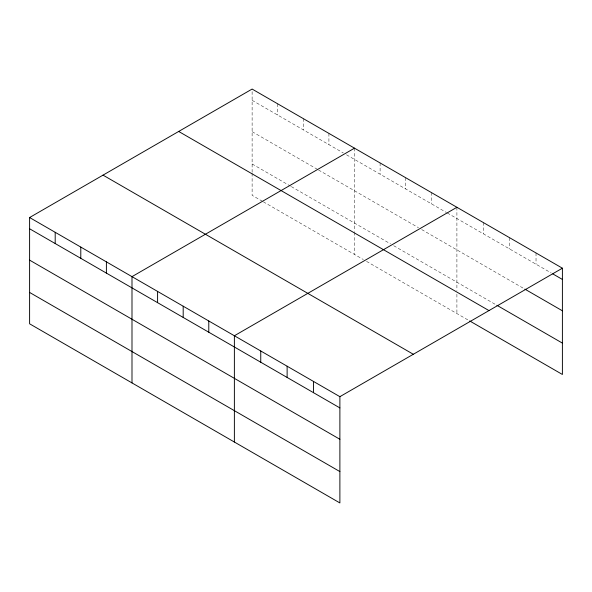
<?xml version="1.0" encoding="UTF-8"?>
<svg xmlns="http://www.w3.org/2000/svg" width="592" height="592" viewBox="0 0 592 592"><rect width="100%" height="100%" fill="white"/><g stroke="black" fill="none" stroke-linecap="round" stroke-linejoin="round"><path stroke-width="0.44" stroke-dasharray="2.96 2.22" d="M252.118 172.272L252.118 89.059M252.118 100.3L343.316 152.951M346.512 154.801L446.509 212.528M447.308 212.987L551.211 272.979M252.118 131.661L317.719 169.534M318.518 169.993L418.507 227.72M421.711 229.57L524.038 288.652M252.118 163.969L290.517 186.14M291.316 186.606L390.513 243.867M393.71 245.717L496.066 304.813M262.522 201.339L252.118 195.33L252.118 173.197M263.322 201.798L363.31 259.533M366.515 261.375L468.894 320.487M536.026 252.969L536.026 264.21M509.653 237.74L509.653 248.98M483.279 222.518L483.279 233.759M456.906 207.289L456.906 290.502M456.906 294.194L456.906 313.568M431.309 192.511L431.309 203.752M405.712 177.733L405.712 188.974M380.108 162.948L380.108 174.196M354.512 148.17L354.512 231.391M354.512 232.308L354.512 254.449M328.915 133.392L328.915 144.633M303.319 118.615L303.319 129.855M277.722 103.837L277.722 115.077"/><path stroke-width="0.89" d="M29.6 217.53L339.882 396.67L339.882 502.941L29.6 323.802L29.6 217.53L252.118 89.059L562.4 268.198L562.4 374.47L469.693 320.945M354.512 148.17L131.994 276.642L131.994 382.92M456.906 207.289L234.38 335.76L234.38 442.039M339.882 396.67L562.4 268.198M552.81 273.904L562.4 279.439M524.838 289.111L562.4 310.8M496.866 305.272L562.4 343.108M178.688 131.454L488.97 310.593M103.03 175.136L413.312 354.268M29.6 228.771L339.882 407.91M29.6 260.132L339.882 439.271M29.6 292.441L339.882 471.58M313.508 381.44L313.508 392.681M287.127 366.211L287.127 377.459M260.754 350.989L260.754 362.23M208.784 320.982L208.784 332.223M183.187 306.205L183.187 317.445M157.59 291.427L157.59 302.667M106.397 261.864L106.397 273.112M80.793 247.086L80.793 258.327M55.197 232.308L55.197 243.549"/></g></svg>
